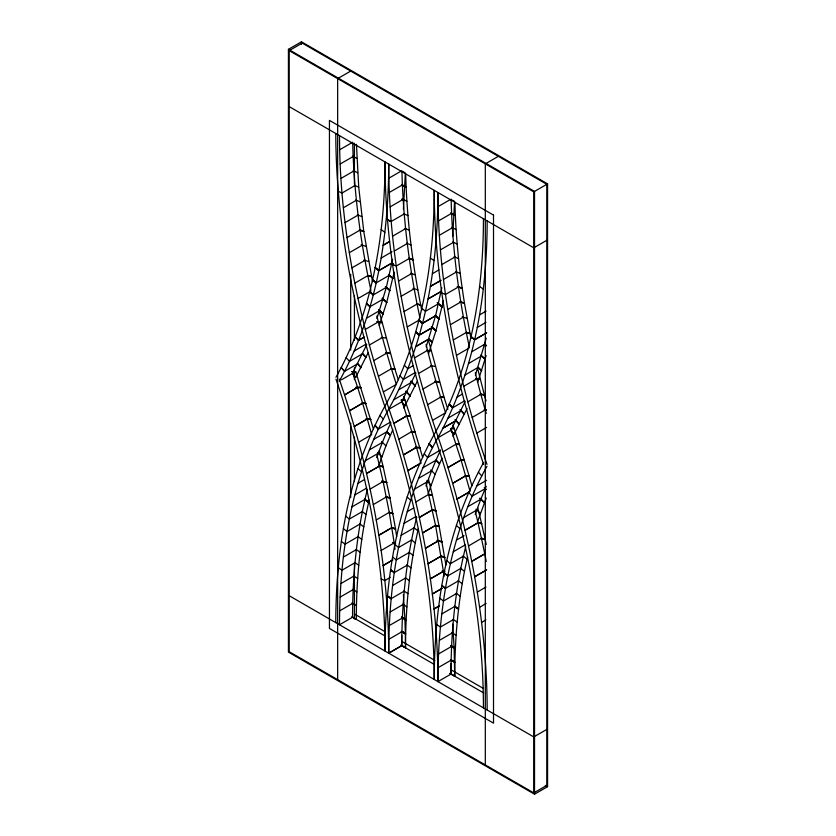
<?xml version="1.0" encoding="UTF-8"?>
<svg xmlns="http://www.w3.org/2000/svg" width="836" height="836" viewBox="0 0 836 836"><rect width="100%" height="100%" fill="white"/><g stroke="black" fill="none" stroke-linecap="round" stroke-linejoin="round"><path stroke-width="1.25" d="M335.779 622.621C335.936 548.019 348.434 471.452 385.187 405.648A676.585 390.631 60 0 0 434.218 190.347C434.459 283.697 453.697 376.221 483.626 464.377M369.188 500.064C360.044 539.126 356.355 579.317 356.293 619.392L351.82 616.749L384.508 635.684M405.502 647.649L401.029 645.131L405.512 647.806C405.575 607.741 409.264 567.55 418.408 528.477M450.259 673.576L454.732 676.23C454.794 636.154 458.483 595.963 467.627 556.901M487.169 220.913C487.012 295.516 474.514 372.083 437.761 437.886A676.585 390.631 60 0 0 388.73 653.188L401.782 645.653A676.585 390.631 60 0 1 416.788 517.024M403.412 209.125L405.345 173L403.318 171.735M452.725 236.337L454.565 201.413L452.537 200.149M339.322 381.059C376.075 315.245 388.573 238.678 388.73 164.075A676.585 390.631 60 0 0 437.761 435.995C467.7 524.141 486.928 616.675 487.169 710.025M483.626 462.475C446.873 528.289 434.375 604.856 434.218 679.459A676.585 390.631 60 0 0 385.197 407.54C355.248 319.394 336.02 226.859 335.779 133.509M376.942 318.474L386.347 287.375L392.575 259.275M426.161 346.888L435.566 315.789L441.795 287.688M379.272 325.413L386.713 302.392L394.216 272.222M428.492 353.827L435.932 330.816L443.435 300.636M367.276 489.791A676.585 390.631 60 0 0 352.562 617.24L339.51 624.774A676.585 390.631 60 0 1 388.541 409.473C425.294 343.659 437.792 267.092 437.949 192.499A676.585 390.631 60 0 0 486.98 464.408M475.381 375.301L486.238 338.193M477.711 382.251L486.134 355.613M378.959 465.234L385.918 445.881L392.815 429.746M428.178 493.648L435.138 474.294L442.035 458.159M477.398 522.061L486.28 498.057M368.133 352.802L355.718 377.349L352.374 373.525L366.753 344.61M401.625 401.865L405 405.659L401.573 401.98L415.973 373.023M403.788 407.895L417.352 381.216M483.438 218.76A676.585 390.631 60 0 1 434.417 434.062C397.654 499.876 385.156 576.443 384.999 651.045A676.585 390.631 60 0 0 335.978 379.126M465.192 401.437L450.813 430.352L454.157 434.187L450.813 430.352M453.007 436.319L467.084 408.501M288.43 49.334L301.472 41.8L547.57 183.878L547.57 786.666L534.528 794.2L288.43 652.122L288.43 49.334L534.528 191.413L534.528 794.2M289.172 50.63L302.224 43.096L546.828 184.317L546.828 785.37L533.776 792.904L289.172 651.683L289.172 50.63L533.776 191.852L547.57 183.878M350.692 71.081L337.65 78.615L337.65 679.668M339.667 149.759L352.708 142.224A676.585 390.631 60 0 0 370.818 289.81M340.127 164.034L353.179 156.499M340.889 178.465L353.941 170.931M355.018 185.519L341.966 193.053L338.256 191.287M388.886 178.183L400.841 171.275M343.356 207.767L356.408 200.232M389.346 192.447L402.398 184.913M345.038 222.627L358.09 215.092M390.109 206.889L403.161 199.344M347.034 237.602L360.086 230.067L363.754 231.426L372.542 281.711M498.35 156.332L485.308 163.866L485.308 764.919M404.237 213.932L391.185 221.467L387.486 219.816M349.333 252.691L362.375 245.157M438.106 206.596L450.061 199.689M392.575 236.191L405.627 228.656M383.16 245.23L389.68 241.468L383.149 245.335M351.925 267.875L364.977 260.341M438.566 220.871L451.618 213.337M381.132 258.105L392.032 251.73M394.258 251.04L407.31 243.506M354.819 283.164L367.871 275.629L371.487 276.632L367.892 275.692M439.328 235.303L452.38 227.768M391.896 263.006L378.844 270.54L375.186 267.614L378.823 270.634L391.875 263.1M376.221 282.829L372.584 279.809L376.21 282.881L389.273 275.295M440.405 249.88L453.457 242.346M358.017 298.525L371.069 290.991M373.305 294.857L369.69 291.743L373.295 294.909L386.357 287.323M398.553 281.105L411.594 273.571M441.795 264.604L454.847 257.07M370.087 306.634L366.492 303.426L370.076 306.676L383.139 299.1M432.369 273.748L438.9 269.882M401.144 296.299L414.196 288.765M366.544 318.213L379.617 310.595M440.164 280.771L430.373 286.424L441.23 280.238M443.477 279.454L456.529 271.919M365.301 329.468L378.342 321.933M404.039 311.577L417.091 304.043L420.707 305.046L421.762 310.135M441.115 291.419L428.063 298.954L441.094 291.524M364.057 337.221L358.613 340.367L355.143 336.803L358.644 340.283L364.088 337.138M458.525 286.905L445.473 294.439L441.795 293.018M354.213 351.005L366.21 344.014M546.828 240.287L533.776 247.822L289.172 106.6M438.492 303.708L425.419 311.337L421.804 308.223M369.376 345.028L382.428 337.493M407.236 326.949L419.202 320.042M366.074 357.327L362.636 353.691L349.532 361.34L346.125 357.63M439.172 318.955L435.566 315.789L422.504 323.365L418.909 320.157L422.525 323.281L435.577 315.747M447.772 309.519L460.814 301.984L464.471 303.228L470.981 338.549M373.734 360.619L386.786 353.085M341.516 379.763L352.395 373.483L355.781 377.245M432.327 327.597L419.275 335.131L415.711 331.84L419.306 335.048L432.358 327.513M450.364 324.713L463.416 317.178M415.785 346.543L428.837 339.008L432.421 342.269M415.764 346.626L428.816 339.092L432.379 342.394M479.571 314.942L486.113 311.076M344.557 394.885L357.599 387.35M388.73 653.198C388.531 565.408 371.435 478.296 344.578 394.947L357.62 387.413L352.374 371.623M378.384 376.252L391.436 368.718M414.52 357.892L427.562 350.357M453.258 340.001L466.31 332.467L469.926 333.47L466.331 332.519M477.262 327.472L485.977 322.351M413.308 365.562L407.832 368.78L404.363 365.227M415.429 372.428L403.433 379.419L399.995 375.782M349.542 410.727L362.573 403.13M349.563 410.789L362.615 403.255L357.62 387.413M383.327 391.906L396.368 384.372A676.585 390.631 60 0 1 376.858 315.966M486.625 332.759L474.66 339.667L471.023 336.636L474.639 339.761L486.604 332.853M418.596 373.441L431.637 365.907M456.456 355.363L468.421 348.455M398.751 389.754L411.834 382.146M471.723 351.789L484.796 344.16M393.777 399.786L406.86 392.178M362.594 403.192L367.286 418.94L354.234 426.475L367.297 419.003M422.953 389.043L436.005 381.509M388.562 409.441L401.614 401.907M468.494 363.555L481.578 355.927L485.152 359.229M464.983 375.05L478.056 367.422L481.599 370.818M390.349 422.17L378.384 429.077L374.946 425.44M358.644 442.254L371.665 434.605L367.286 418.94M465.715 546.619A676.585 390.631 60 0 0 451.001 674.077L437.949 681.612C437.75 593.821 420.654 506.72 393.798 423.361L406.818 415.774M393.808 423.424L406.86 415.889M427.604 404.676L440.656 397.142M463.74 386.305L476.781 378.771M373.734 439.339L386.786 431.804L390.255 435.399L386.807 431.763M457.083 397.11L462.527 393.975M369.376 449.893L382.428 442.359M452.694 407.749L449.214 404.196L452.673 407.79L464.649 400.852M398.782 439.203L411.793 431.543L401.614 400.099M432.546 420.33L445.588 412.796A676.585 390.631 60 0 1 426.078 344.38M365.301 460.74L378.342 453.206M467.815 401.855L480.857 394.32L484.357 394.843L486.029 400.799M447.971 418.178L461.054 410.56M443.028 428.126L456.08 420.592M442.996 428.21L456.038 420.675M403.433 454.836L416.485 447.302M403.474 454.951L416.506 447.354L411.814 431.606M358.017 483.281L364.548 479.509M472.173 417.457L485.225 409.922M437.782 437.855L450.823 430.321L454.22 434.072M354.819 494.954L366.785 488.046M370.087 489.112L383.107 481.463L376.973 455.171M440.656 449.956L427.604 457.491L424.207 453.781M407.832 470.553L420.884 463.019L416.506 447.354M407.863 470.678L420.916 463.144M443.028 451.837L456.038 444.188M476.823 433.09L486.615 427.436M351.925 506.898L364.977 499.364M422.953 467.752L436.005 460.218L439.475 463.813L435.995 460.26M373.305 504.599L386.336 496.95M418.596 478.307L431.637 470.772M362.375 511.548L349.333 519.083L345.686 516.063M447.971 467.491L461.012 459.957M448.002 467.617L461.033 460.019L450.823 428.523M414.52 489.154L427.562 481.62M360.086 523.984L347.034 531.518L343.377 528.592M376.221 520.002L389.252 512.353L392.868 513.356M415.785 501.976L428.816 494.316L432.337 494.964M358.09 536.66L345.038 544.194L341.36 541.373M452.673 483.312L465.704 475.715L469.184 476.175L471.901 485.883M452.694 483.375L465.736 475.841M407.236 511.695L413.768 507.933M378.823 535.197L391.875 527.662L395.501 528.78M378.844 535.312L391.885 527.715L395.532 528.958L396.703 536.618M343.356 557.1L356.408 549.565M404.039 523.378L416.004 516.47M476.823 485.904L486.615 480.261M457.073 499.029L469.017 492.059M457.083 499.092L469.048 492.185M401.144 535.312L414.196 527.777M355.018 562.691L341.966 570.225L338.266 567.602M485.225 488.632L472.173 496.166L468.735 492.529M381.153 550.516L394.184 542.867L389.262 512.405L383.128 481.515M422.504 532.898L435.556 525.363L439.172 526.429L445.922 565.032M467.815 506.731L480.857 499.196M422.525 533.013L435.566 525.426L426.193 483.584M411.594 539.972L398.553 547.507L394.905 544.476M340.889 583.57L353.941 576.035M463.74 517.578L476.781 510.044M383.149 565.491L392.93 559.838L383.16 565.606M409.306 552.408L396.254 559.942L392.596 557.016M340.127 597.113L353.179 589.579M464.983 530.264L478.035 522.73L481.599 523.555L486.238 544.497M465.004 530.39L478.046 522.793L475.412 511.998M407.31 565.084L394.258 572.618L390.569 569.891M390.287 577.321L384.863 580.581L381.153 578.93M456.456 540.119L464.074 535.719M339.667 610.855L352.708 603.32M428.053 563.673L441.094 556.076L444.721 557.194M428.063 563.725L441.115 556.191L444.783 557.549M392.575 585.524L405.627 577.99M453.258 551.791L465.224 544.884M468.526 545.95L481.546 538.29L485.152 539.241M463.416 556.191L450.364 563.725L446.748 560.611M404.237 591.115L391.185 598.649L387.476 596.12M430.352 578.815L443.404 571.281M430.373 578.93L443.414 571.343L435.566 525.426M484.775 553.777L471.734 561.374L484.796 553.902L478.046 522.793M460.814 568.386L447.772 575.92L444.104 572.994M390.109 611.983L403.161 604.449M432.369 593.968L442.15 588.262M432.379 594.02L442.171 588.377M458.525 580.821L445.473 588.356L441.795 585.524M389.346 625.527L402.398 617.992M486.604 569.807L474.649 576.777L486.625 569.933M456.529 593.497L443.477 601.032L439.799 598.2M434.072 608.88L439.506 605.734M434.083 608.995L439.517 605.797M388.886 639.268L401.928 631.734L405.355 633.489L405.512 647.806M477.283 592.139L485.956 586.997M441.795 613.938L454.847 606.403M388.73 653.135L401.782 645.601M453.457 619.528L440.405 627.063L436.705 624.429M479.592 607.344L486.103 603.467M439.328 640.397L452.38 632.862M481.599 622.444L485.935 619.81M438.566 653.94L451.618 646.406M438.106 667.682L451.147 660.147L454.575 662.07M546.828 729.4L533.776 736.934L289.172 595.713M351.956 371.623L355.718 371.654L373.462 429.046M401.175 400.036L404.938 400.078L402.409 400.005M451.649 428.471L454.157 428.492L451.628 428.419M351.987 371.738L355.781 371.842M357.16 387.277L360.953 387.381M401.207 400.151L405 400.256M406.38 415.701L410.173 415.805M450.426 428.565L454.22 428.669M455.599 444.115L459.392 444.219M355.927 387.34L361.016 387.57M406.421 415.805L410.236 415.983L422.682 457.47M455.641 444.229L459.445 444.407L469.184 476.175M391.039 368.76L394.864 369L398.26 379.753M355.958 387.423L361.068 387.747M440.258 397.173L444.083 397.413L447.856 409.358M362.134 403.036L365.969 403.286M406.453 415.92L410.288 416.171M411.354 431.46L415.189 431.7M455.672 444.344L459.507 444.585M464.398 460.113L460.573 459.873L464.461 460.302M394.864 369L391.018 368.686L394.864 369L378.99 310.752M440.227 397.1L444.083 397.413L428.492 340.346M362.166 403.151L366.022 403.464M411.385 431.575L415.241 431.888M386.378 353.105L390.255 353.492L385.615 352.876M435.598 381.529L439.475 381.906L434.835 381.289M440.217 397.037L444.083 397.413M362.207 403.265L366.074 403.652M366.816 418.773L370.693 419.16M411.416 431.69L415.293 432.066M416.035 447.197L419.912 447.573M460.636 460.103L464.513 460.479M465.255 475.611L469.132 475.987M385.636 352.959L390.255 353.492M434.856 381.373L439.475 381.906M486.385 410.058L484.075 409.786L486.374 410.016M366.126 418.805L370.745 419.338M415.346 447.229L419.965 447.762M381.279 337.399L385.918 338.016M435.138 366.429L430.456 365.656M479.718 394.237L484.357 394.843L477.711 368.76M366.158 418.909L370.797 419.526M415.377 447.323L420.017 447.939M465.756 475.893L469.236 476.353M377.193 321.808L381.874 322.581L377.151 321.641M426.412 350.221L431.094 350.995M475.632 378.635L480.313 379.408L475.59 378.478M480.846 394.268L484.357 394.843M377.172 321.724L381.874 322.581M475.611 378.551L480.313 379.408M379.575 465.84L383.118 466.54M478.014 522.678L481.557 523.378M395.532 528.958L389.952 498.005L383.16 466.728L379.607 465.965L366.555 473.5L379.617 466.018L383.201 466.906M428.826 494.379L432.379 495.142L439.172 526.429M381.906 481.128L386.671 482.226M428.858 494.494L432.421 495.32M435.89 510.639L432.316 509.814L419.296 517.474L432.358 510.002L435.932 510.817M478.077 522.918L481.64 523.733M481.536 538.238L485.11 539.053M381.927 481.222L386.713 482.403M381.947 481.327L386.744 482.581M386.316 496.887L389.921 497.828M432.369 510.054L435.964 510.995M435.535 525.301L439.14 526.241M481.588 538.478L485.183 539.419M417.091 304.043L420.707 305.046C412.169 261.867 406.766 218.008 405.7 173.972M386.347 497.002L389.952 498.005M363.785 260.048L368.613 261.469M417.833 289.883L412.974 288.305M367.861 275.566L371.487 276.632M462.224 316.886L467.052 318.297M417.08 303.99L420.707 305.046M466.3 332.404L469.926 333.47M386.368 497.127L389.984 498.183M435.587 525.541L439.203 526.607M437.259 540.349L442.087 541.77M389.262 512.405L392.899 513.534M437.27 540.453L442.119 541.947M366.032 246.401L361.152 244.666M410.392 273.236L415.252 274.814M459.612 301.65L464.471 303.228C459.121 269.871 455.735 236.18 454.92 202.396M389.283 512.531L392.93 513.712M437.291 540.547L442.15 542.125M441.105 556.139L444.752 557.372M360.097 230.13L363.754 231.426L358.728 187.222L356.439 144.273M409.316 258.543L412.974 259.839L408.564 258.146M457.313 286.529L462.193 288.263L457.783 286.56M460.814 301.932L464.471 303.228M391.896 527.829L395.564 529.136M392.962 542.376L395.397 543.243M444.616 571.657L442.181 570.789L444.637 571.793M412.974 259.839L409.306 258.481L396.254 266.015L392.575 264.604C387.758 230.6 385.041 196.282 384.999 161.923A676.585 390.631 60 0 1 335.978 377.224M457.302 286.445L462.193 288.263M392.972 542.47L395.418 543.379M357.369 214.862L361.779 216.566M410.998 244.979L406.568 243.14M359.344 229.722L363.754 231.426M455.808 271.7L460.218 273.403M393.474 542.752L395.679 543.609M442.693 571.176L444.898 572.023M355.676 199.992L360.107 201.831M404.896 228.406L409.326 230.245M458.546 258.658L454.094 256.683M358.728 187.222L354.276 185.111M403.506 213.661L407.947 215.636M457.167 244.049L452.715 241.938M357.662 172.749L353.2 170.502M402.43 199.052L406.881 201.173M456.101 229.586L451.639 227.34M352.437 156.186L356.899 158.432M406.118 186.846L401.646 184.463M450.876 213.013L455.338 215.27M401.52 617.135L404.875 618.828M450.74 645.549L454.094 647.242M401.531 617.25L404.885 618.995L405.355 633.489M450.75 645.674L454.105 647.409L454.732 676.23M401.531 617.376L404.885 619.162M450.75 645.789L454.105 647.576M401.991 631.535L405.345 633.322M451.21 659.949L454.565 661.736M451.221 660.064L454.575 661.903M402.001 631.765L405.355 633.657M450.249 673.544L454.721 676.063M354.422 614.011L384.957 631.64M401.917 641.431L434.699 660.356M450.531 669.5L483.323 688.425M401.029 645.225L434.103 664.317M449.883 673.429L483.699 692.95M545.312 785.359L547.57 786.666M450.405 659.761L454.878 662.415M401.186 631.347L405.659 633.991L401.594 631.473M351.966 602.934L356.439 605.577M401.594 631.525L405.659 633.991M451.064 213.149L454.105 215.051M401.844 184.735L404.885 186.627M451.273 646.249L455.338 648.778M402.053 617.835L406.118 620.364M356.899 591.951L352.844 589.307M451.053 213.274L454.105 215.207M401.834 184.85L404.885 186.794M451.053 213.389L454.094 215.364M401.834 184.965L404.875 186.951M402.085 199.062L404.112 200.389M452.046 632.695L456.101 635.339M406.881 606.926L402.827 604.167M353.607 575.868L357.662 578.512M402.074 199.198L404.101 200.546M402.064 199.323L404.091 200.703M453.122 619.351L457.167 622.109M403.903 590.937L407.947 593.685M358.728 565.272L354.694 562.409M479.592 286.435L483.292 289.162M430.373 258.01L434.083 260.644M381.153 229.597L384.853 232.324M454.502 606.215L458.546 609.078L454.512 606.1M409.326 580.665L405.293 577.686M356.063 549.377L360.107 552.251M454.512 606.163L458.546 609.078M460.218 596.277L456.205 593.194M406.975 564.885L410.998 567.863M361.779 539.45L357.766 536.357M458.18 580.612L462.193 583.706M408.961 552.199L412.974 555.282M359.741 523.785L363.754 526.868M391.572 262.692L393.568 264.291M460.479 568.167L464.471 571.364M415.252 542.951L411.281 539.648M362.04 511.339L366.032 514.527M391.551 262.786L393.547 264.406M375.186 267.614L378.833 270.592M391.53 262.88L393.516 264.521M438.168 303.384L442.15 306.687M388.949 274.971L392.93 278.273M467.052 559.263L463.102 555.867M413.862 527.547L417.833 530.85M364.642 499.134L368.613 502.436L364.663 499.029M437.165 302.642L442.119 306.833M471.023 336.636L474.649 339.709M392.899 278.409L388.939 275.065L392.868 278.555M364.653 499.082L368.613 502.436M438.137 303.572L442.087 306.969M484.472 343.826L486.447 345.529M435.253 315.412L439.203 318.819M386.033 286.999L389.984 290.395M372.584 279.809L376.2 282.923M385.438 286.581L389.952 290.541M418.909 320.157L422.514 323.323M484.755 344.296L486.562 345.905M480.69 355.081L485.183 359.093M435.535 315.883L439.14 319.091M435.964 330.68L431.47 326.667L435.932 330.816M385.417 286.664L389.921 290.677M382.251 298.243L386.744 302.256M369.69 291.743L373.284 294.951M386.713 302.392L382.23 298.327L386.671 302.527M415.711 331.84L419.296 335.09M481.536 356.063L485.11 359.365M478.077 367.38L481.64 370.682M431.428 326.824L435.89 330.941M378.739 309.728L383.201 313.845M366.492 303.426L370.066 306.718M456.383 525.405L459.946 528.707M407.163 496.992L410.727 500.294M357.944 468.578L361.507 471.87M383.16 313.981L378.718 309.801L383.118 314.117M478.014 367.558L481.557 370.944M428.795 339.144L432.337 342.53M475.883 509.239L480.313 513.471M431.094 485.058L426.705 480.71M377.444 452.401L381.874 456.644M479.969 498.371L484.357 502.708L480.01 498.266M430.749 469.947L435.138 474.294M385.918 445.881L381.571 441.429M355.143 336.803L358.634 340.325M479.989 498.319L484.357 502.708M386.786 431.804L390.255 435.399M464.513 414.154L460.208 409.609L464.461 414.28M449.214 404.196L452.652 407.832M410.988 381.195L415.293 385.741M484.389 487.691L486.103 489.509M436.026 460.176L439.475 463.813M415.241 385.866L410.957 381.268L415.189 385.981M362.594 353.764L366.022 357.442M374.967 425.399L378.384 429.077L374.988 425.357M460.145 409.745L464.398 414.395M455.254 419.63L459.507 424.27M410.288 395.856L406.035 391.206L410.236 395.971M362.563 353.847L365.969 357.557M357.662 363.723L361.068 367.443M429.14 443.822L432.546 447.532L429.181 443.749M344.589 371.299L341.192 367.579L344.578 371.341L357.641 363.764L361.016 367.558M379.92 415.408L383.327 419.118M459.445 424.395L455.212 419.693L459.392 424.5M429.161 443.78L432.546 447.532M478.401 472.162L481.766 475.956M405.962 391.342L410.173 396.086M357.589 363.879L360.953 367.673M401.594 401.938L404.938 405.773M452.966 424.907L459.445 444.407M403.746 396.483L410.236 415.983M393.798 423.361L388.541 407.571A676.585 390.631 60 0 1 339.51 135.662M339.322 379.157L344.578 394.947M461.033 460.019L470.104 491.432M477.711 507.63L481.599 523.555M428.492 479.216L432.379 495.142M379.272 450.803L383.16 466.728M484.786 553.84L486.238 561.541M392.586 264.657C400.956 322.936 415.429 380.255 434.406 435.964A676.585 390.631 60 0 1 483.438 707.873M443.414 571.343L444.083 576.391M394.195 542.919L395.031 549.221M452.684 624.147L454.105 647.409M403.38 594.521L404.885 618.995M450.886 663.763L451.001 674.077M401.667 635.35L401.782 645.653M533.776 191.852L533.776 792.904M354.422 143.217L354.422 183.711M354.422 296.038L354.422 340.451M354.422 367.882L354.422 379.638M354.422 437.113L354.422 481.526M354.422 563.819L354.422 618.985M350.692 274.438L350.692 350.085M350.692 423.131L350.692 497.472M301.472 41.8L301.472 44.412M486.27 413.527A676.585 390.631 60 0 1 475.297 372.804M469.508 347.828A676.585 390.631 60 0 1 451.147 199.062M437.949 681.612A676.585 390.631 60 0 1 486.98 466.31M475.235 514.464A676.585 390.631 60 0 1 486.238 486.333M420.038 318.223A676.585 390.631 60 0 1 401.928 170.649M426.015 486.04A676.585 390.631 60 0 1 440.133 451.085M376.796 457.626A676.585 390.631 60 0 1 390.914 422.671M438.472 540.767L425.419 548.301L438.482 540.829M391.185 221.467L387.486 219.763L391.185 221.467M493.512 215.103L329.447 120.374L329.447 628.432L493.512 723.161L493.512 215.103M391.185 598.649L387.486 596.068L391.185 598.649M394.258 572.618L390.579 569.838L394.258 572.618M445.473 588.356L441.805 585.482L445.473 588.356M447.772 575.92L444.115 572.942L447.772 575.92M486.082 489.562L484.337 487.785L486.092 489.541"/></g></svg>
